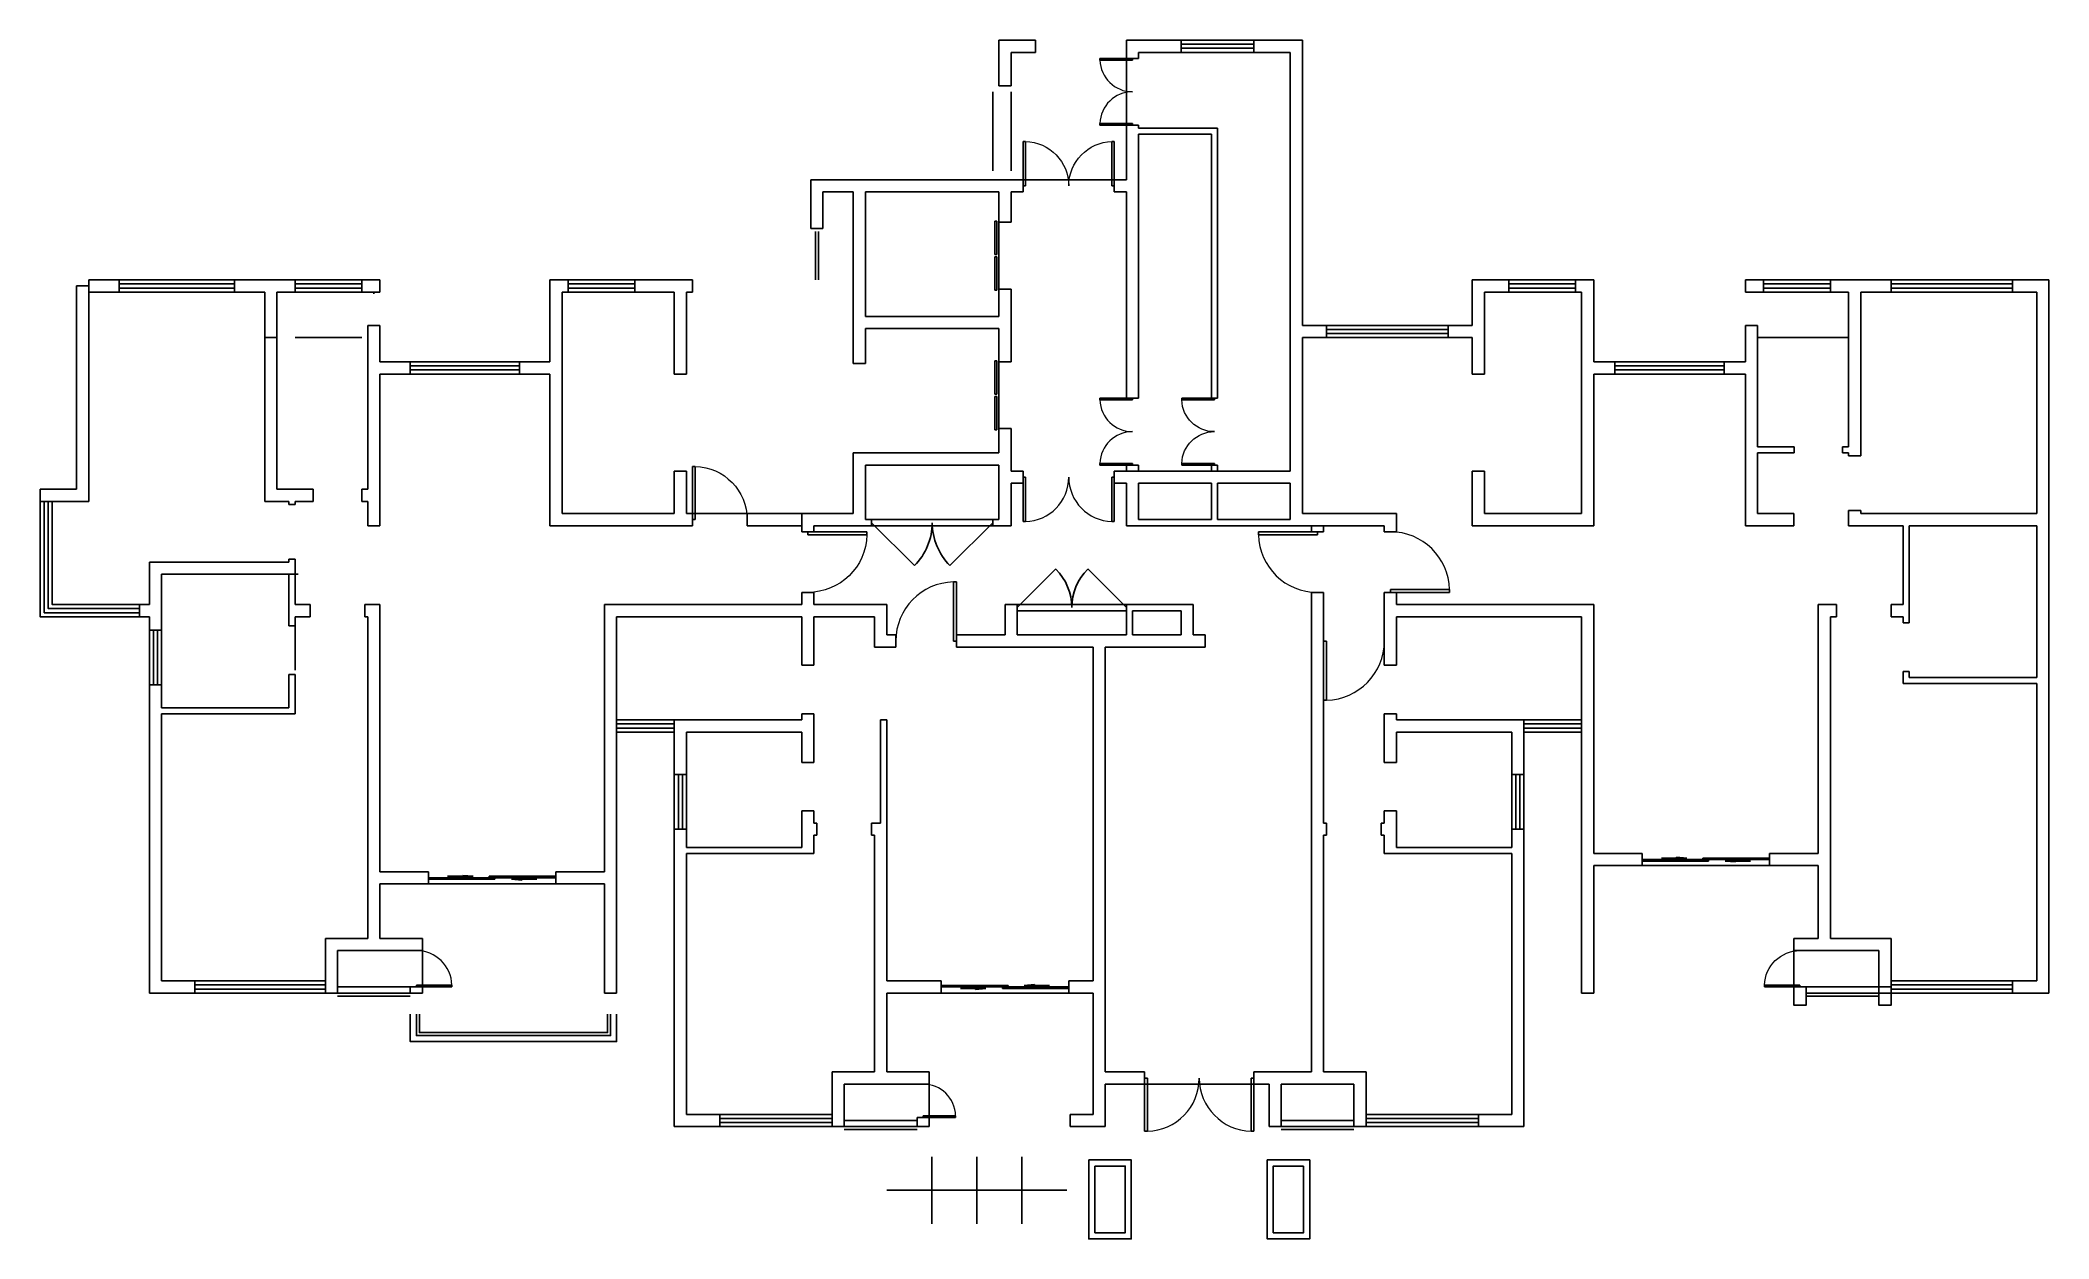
# Model space of a CAD drawing. Header units: millimetres. Extents: x 413 to 33513, y 200 to 19950.
import ezdxf

# ---------------------------------------------------------------- set-up
doc = ezdxf.new("R2010")
doc.units = ezdxf.units.MM
doc.linetypes.add('DASH', pattern=[0.35, 0.25, -0.1])
doc.layers.add('WALL', color=2, linetype='Continuous')
doc.layers.add('WINDOW', color=4, linetype='Continuous')

# ---------------------------------------------------------------- blocks, each defined once
blk = doc.blocks.new('$TCHSYS$WIN2D')
for p, q in [((-0.5, 0.5), (0.5, 0.5)), ((-0.5, 0.5), (-0.5, -0.5)), ((0.5, 0.5), (0.5, -0.5)), ((0.5, 0.167), (-0.5, 0.167)), ((0.5, -0.167), (-0.5, -0.167)), ((-0.5, -0.5), (0.5, -0.5))]:
    blk.add_line(p, q)
blk = doc.blocks.new('$DorLib2D$00000131')
at = {"color": 0, "linetype": 'Continuous'}
for p, q in [((0.15, 0.125), (0.232, 0.197)), ((0.232, 0.197), (0.232, 0.125)), ((-0.5, 0.125), (-0.5, 0)), ((0.019, 0.125), (-0.5, 0.125)), ((-0.5, 0), (0.019, 0)), ((-0.024, 0), (0.5, 0)), ((-0.024, -0.125), (-0.024, 0)), ((0.019, 0), (0.019, 0.125)), ((0.35, 0.125), (0.15, 0.125)), ((0.5, 0), (0.5, -0.125)), ((-0.35, -0.125), (-0.15, -0.125)), ((-0.232, -0.197), (-0.232, -0.125)), ((-0.15, -0.125), (-0.232, -0.197)), ((0.5, -0.125), (-0.024, -0.125))]:
    blk.add_line(p, q, dxfattribs=at)
blk = doc.blocks.new('$TCHSYS$LDOR22D')
for p, q in [((-0.517, 0.833), (-0.017, 0.833)), ((-0.517, 0.833), (-0.517, 0.667)), ((-0.517, 0.667), (-0.017, 0.667)), ((-0.017, 0.833), (-0.017, 0.667)), ((0.017, 0.833), (0.017, 0.667)), ((0.017, 0.833), (0.517, 0.833)), ((0.017, 0.667), (0.517, 0.667)), ((0.517, 0.833), (0.517, 0.667)), ((-0.5, 0.5), (0.5, 0.5))]:
    blk.add_line(p, q)
blk = doc.blocks.new('$DorLib2D$00000002')
for p, q in [((-0.5, 0), (-0.5, 0.4875)), ((-0.475, 0.4875), (-0.5, 0.4875)), ((-0.475, 0), (-0.475, 0.4875)), ((0.475, 0), (0.475, 0.4875)), ((0.475, 0.4875), (0.5, 0.4875)), ((0.5, 0), (0.5, 0.4875)), ((-0.5, 0), (-0.475, 0)), ((0.5, 0), (0.475, 0))]:
    blk.add_line(p, q)
at = {"lineweight": 13}
for centre, start, end in [((-0.4875, 0), 0, 88.53072), ((0.4875, 0), 91.46928, 180)]:
    blk.add_arc(centre, 0.4875, start, end, dxfattribs=at)
blk = doc.blocks.new('$DorLib2D$00000116')
at = {"color": 0}
for p, q in [((-0.5, 0), (-0.146, 0.354)), ((0.5, 0), (0.146, 0.354))]:
    blk.add_line(p, q, dxfattribs=at)
for centre, start, end in [((-0.5, 0), 0, 45), ((0.5, 0), 135, 180)]:
    blk.add_arc(centre, 0.5, start, end, dxfattribs=at)
blk = doc.blocks.new('$DorLib2D$00000001')
for p, q in [((0.45, 0.975), (0.5, 0.975)), ((0.45, 0), (0.45, 0.975)), ((0.5, 0), (0.5, 0.975)), ((0.5, 0), (0.45, 0))]:
    blk.add_line(p, q)
at = {"lineweight": 13}
blk.add_arc((0.475, 0), 0.975, 91.4693, 180, dxfattribs=at)

msp = doc.modelspace()

# ---------------------------------------------------------------- linework, layer by layer
at = {"layer": 'WALL'}
for p, q in [((16213, 19200), (16213, 19950)), ((16813, 19950), (16213, 19950)), ((16813, 19750), (16813, 19950)), ((19213, 19950), (18313, 19950)), ((18313, 19950), (18313, 19650)), ((19213, 19750), (19213, 19950)), ((21213, 19950), (20413, 19950)), ((20413, 19950), (20413, 19750)), ((21213, 19950), (21213, 15250)), ((16413, 19200), (16413, 19750)), ((16813, 19750), (16413, 19750)), ((18313, 19650), (18513, 19650)), ((18513, 19750), (19213, 19750)), ((18513, 19650), (18513, 19750)), ((20413, 19750), (21013, 19750)), ((21013, 19750), (21013, 15150)), ((16213, 19200), (16413, 19200)), ((18513, 18550), (18313, 18550)), ((18313, 18550), (18313, 18400)), ((18513, 18500), (18513, 18550)), ((18313, 17650), (18313, 18400)), ((18513, 18500), (19813, 18500)), ((18513, 17550), (18513, 18400)), ((18513, 18400), (19713, 18400)), ((19713, 18400), (19713, 14050)), ((19813, 14050), (19813, 18500)), ((13113, 17650), (13113, 16850)), ((13113, 17650), (13913, 17650)), ((13913, 17650), (16313, 17650)), ((16313, 17650), (16614, 17650)), ((16614, 17650), (16614, 17450)), ((18114, 17650), (18313, 17650)), ((18114, 17650), (18114, 17450)), ((18513, 14050), (18513, 17550)), ((13313, 17450), (13313, 16850)), ((13313, 17450), (13813, 17450)), ((13813, 15300), (13813, 17450)), ((14013, 17450), (16213, 17450)), ((14013, 15400), (14013, 17450)), ((16213, 17450), (16213, 16950)), ((16413, 16950), (16413, 17450)), ((16413, 17450), (16614, 17450)), ((18114, 17450), (18313, 17450)), ((18313, 17450), (18313, 14050)), ((16213, 16950), (16413, 16950)), ((13313, 16850), (13113, 16850)), ((1013, 12550), (1013, 15903)), ((1013, 15903), (1213, 15903)), ((1713, 16000), (1213, 16000)), ((1213, 16000), (1213, 15800)), ((1213, 12350), (1213, 15903)), ((1713, 15800), (1713, 16000)), ((4113, 16000), (3613, 16000)), ((3613, 16000), (3613, 15800)), ((4613, 16000), (4113, 16000)), ((4613, 15800), (4613, 16000)), ((6013, 16000), (5713, 16000)), ((5713, 16000), (5713, 15800)), ((6013, 15800), (6013, 16000)), ((8813, 14650), (8813, 16000)), ((9113, 16000), (8813, 16000)), ((9113, 15800), (9113, 16000)), ((10863, 16000), (10213, 16000)), ((10213, 16000), (10213, 15800)), ((10863, 16000), (11163, 16000)), ((11163, 16000), (11163, 15800)), ((24613, 16000), (24013, 16000)), ((24013, 15250), (24013, 16000)), ((24613, 15800), (24613, 16000)), ((26013, 16000), (25713, 16000)), ((25713, 16000), (25713, 15800)), ((26013, 16000), (26013, 14650)), ((28513, 16000), (28513, 15800)), ((28813, 16000), (28513, 16000)), ((28813, 15800), (28813, 16000)), ((30313, 16000), (29913, 16000)), ((29913, 16000), (29913, 15800)), ((30913, 16000), (30313, 16000)), ((30913, 15800), (30913, 16000)), ((33513, 16000), (32913, 16000)), ((32913, 16000), (32913, 15800)), ((33513, 16000), (33513, 12050)), ((1213, 15800), (1713, 15800)), ((3613, 15800), (4113, 15800)), ((4113, 15050), (4113, 15800)), ((4313, 15800), (4613, 15800)), ((4313, 15050), (4313, 15800)), ((5713, 15800), (5813, 15800)), ((5813, 15800), (6013, 15800)), ((9013, 14550), (9013, 15800)), ((9013, 15800), (9113, 15800)), ((10213, 15800), (10863, 15800)), ((10863, 15050), (10863, 15800)), ((11063, 15050), (11063, 15800)), ((11063, 15800), (11163, 15800)), ((16413, 15850), (16213, 15850)), ((16213, 15850), (16213, 15400)), ((16413, 15300), (16413, 15850)), ((24213, 15800), (24613, 15800)), ((24213, 15150), (24213, 15800)), ((25713, 15800), (25813, 15800)), ((25813, 15800), (25813, 14548)), ((28513, 15800), (28713, 15800)), ((28713, 15800), (28813, 15800)), ((29913, 15800), (30213, 15800)), ((30213, 13250), (30213, 15800)), ((30413, 15800), (30913, 15800)), ((30413, 13200), (30413, 15800)), ((32913, 15800), (33313, 15800)), ((33313, 15800), (33313, 12150)), ((6013, 15250), (5813, 15250)), ((5813, 15250), (5813, 14550)), ((6013, 14650), (6013, 15250)), ((13813, 14625), (13813, 15300)), ((14013, 15400), (16213, 15400)), ((16413, 14650), (16413, 15300)), ((21613, 15250), (21213, 15250)), ((21613, 15050), (21613, 15250)), ((24013, 15250), (23613, 15250)), ((23613, 15250), (23613, 15050)), ((28713, 15250), (28513, 15250)), ((28513, 15250), (28513, 14650)), ((28713, 14548), (28713, 15250)), ((4113, 12550), (4113, 15050)), ((4113, 15050), (4313, 15050)), ((4113, 15050), (4313, 15050)), ((4313, 12550), (4313, 15050)), ((10863, 15050), (10863, 14450)), ((11063, 14450), (11063, 15050)), ((14013, 15200), (16213, 15200)), ((14013, 14625), (14013, 15200)), ((16213, 15200), (16213, 14650)), ((21013, 15150), (21013, 12850)), ((21213, 15050), (21613, 15050)), ((21213, 15050), (21213, 12750)), ((23613, 15050), (24013, 15050)), ((24013, 15050), (24013, 14450)), ((24213, 14450), (24213, 15150)), ((6513, 14650), (6013, 14650)), ((6513, 14450), (6513, 14650)), ((8813, 14650), (8313, 14650)), ((8313, 14650), (8313, 14450)), ((13813, 14625), (14013, 14625)), ((16213, 14650), (16413, 14650)), ((26363, 14650), (26013, 14650)), ((26363, 14450), (26363, 14650)), ((28513, 14650), (28163, 14650)), ((28163, 14650), (28163, 14450)), ((5813, 14550), (5813, 12550)), ((6013, 14450), (6013, 12450)), ((6013, 14450), (6513, 14450)), ((8313, 14450), (8813, 14450)), ((8813, 11950), (8813, 14450)), ((9013, 12150), (9013, 14550)), ((10863, 14450), (11063, 14450)), ((24013, 14450), (24213, 14450)), ((25813, 14548), (25813, 12150)), ((26013, 14450), (26363, 14450)), ((26013, 14450), (26013, 11950)), ((28163, 14450), (28513, 14450)), ((28513, 13200), (28513, 14450)), ((28713, 13250), (28713, 14548)), ((18313, 14050), (18513, 14050)), ((19713, 14050), (19813, 14050)), ((16413, 13550), (16213, 13550)), ((16213, 13550), (16213, 13150)), ((16413, 13050), (16413, 13550)), ((29315, 13250), (28713, 13250)), ((29315, 13150), (29315, 13250)), ((30213, 13250), (30115, 13250)), ((30115, 13250), (30115, 13150)), ((13813, 13150), (16213, 13150)), ((13813, 13150), (13813, 12150)), ((14013, 12950), (16213, 12950)), ((14013, 12950), (14013, 12050)), ((16213, 12950), (16213, 12750)), ((16413, 13050), (16413, 12850)), ((18513, 12950), (18313, 12950)), ((18313, 12950), (18313, 12850)), ((18513, 12850), (18513, 12950)), ((19813, 12950), (19713, 12950)), ((19713, 12950), (19713, 12850)), ((19813, 12850), (19813, 12950)), ((28513, 13200), (28513, 13200)), ((28513, 13200), (28513, 13200)), ((28513, 13100), (28513, 13200)), ((28513, 12050), (28513, 13100)), ((28513, 13100), (28513, 13100)), ((28713, 13150), (29315, 13150)), ((28713, 12150), (28713, 13150)), ((28713, 13150), (28713, 13150)), ((30115, 13150), (30213, 13150)), ((30213, 13150), (30213, 13100)), ((30213, 13100), (30413, 13100)), ((30413, 13100), (30413, 13200)), ((11063, 12850), (10863, 12850)), ((10863, 12850), (10863, 12150)), ((11063, 12150), (11063, 12850)), ((16213, 12750), (16213, 12050)), ((16613, 12850), (16413, 12850)), ((16413, 12650), (16613, 12650)), ((16413, 12650), (16413, 11950)), ((16613, 12650), (16613, 12850)), ((18413, 12850), (18113, 12850)), ((18113, 12850), (18113, 12650)), ((18113, 12650), (18313, 12650)), ((18313, 12850), (18513, 12850)), ((18313, 11950), (18313, 12650)), ((18413, 12850), (19713, 12850)), ((18513, 12050), (18513, 12650)), ((18513, 12650), (19713, 12650)), ((19713, 12850), (19813, 12850)), ((19713, 12850), (21013, 12850)), ((19713, 12650), (19713, 12050)), ((19813, 12650), (19813, 12050)), ((19813, 12650), (21013, 12650)), ((21013, 12650), (21013, 12050)), ((21213, 12750), (21213, 12150)), ((24213, 12850), (24013, 12850)), ((24013, 12850), (24013, 11950)), ((24213, 12150), (24213, 12850)), ((413, 12550), (413, 12350)), ((1013, 12550), (413, 12550)), ((413, 12350), (613, 12350)), ((1213, 12350), (613, 12350)), ((4113, 12550), (4113, 12550)), ((4113, 12550), (4113, 12350)), ((4113, 12350), (4213, 12350)), ((4213, 12350), (4513, 12350)), ((4313, 12550), (4513, 12550)), ((4913, 12550), (4513, 12550)), ((4513, 12350), (4513, 12300)), ((4513, 12300), (4613, 12300)), ((4613, 12300), (4613, 12350)), ((4613, 12350), (4913, 12350)), ((4913, 12350), (4913, 12550)), ((5813, 12550), (5713, 12550)), ((5713, 12550), (5713, 12350)), ((5713, 12350), (5813, 12350)), ((5813, 12350), (5813, 11950)), ((6013, 12450), (6013, 11950)), ((6013, 11950), (5813, 11950)), ((8813, 11950), (10863, 11950)), ((9013, 12150), (10863, 12150)), ((10863, 11950), (11163, 11950)), ((11163, 12150), (11063, 12150)), ((11163, 11950), (11163, 12150)), ((13063, 12150), (12063, 12150)), ((12063, 12150), (12063, 11950)), ((12063, 11950), (12963, 11950)), ((12963, 11950), (12963, 12150)), ((12963, 11950), (12963, 11850)), ((13063, 12150), (13813, 12150)), ((13163, 11850), (13163, 11950)), ((13163, 11950), (13913, 11950)), ((13913, 11950), (14113, 11950)), ((14113, 12050), (14013, 12050)), ((14113, 11950), (14113, 12050)), ((16213, 12050), (16113, 12050)), ((16113, 12050), (16113, 11950)), ((16113, 11950), (16413, 11950)), ((18313, 11950), (19713, 11950)), ((18513, 12050), (19713, 12050)), ((19713, 11950), (21113, 11950)), ((19813, 12050), (21013, 12050)), ((21113, 11950), (22563, 11950)), ((21213, 12150), (22763, 12150)), ((21363, 11950), (21363, 11850)), ((21563, 11950), (21363, 11950)), ((21563, 11850), (21563, 11950)), ((22563, 11950), (22563, 11850)), ((22763, 11850), (22763, 12150)), ((26013, 11950), (24013, 11950)), ((25813, 12150), (24213, 12150)), ((28513, 11950), (28513, 12050)), ((28513, 11950), (28713, 11950)), ((29313, 12150), (28713, 12150)), ((29313, 11950), (28713, 11950)), ((28713, 11950), (28713, 11950)), ((29313, 11950), (29313, 12150)), ((30413, 12200), (30213, 12200)), ((30213, 12200), (30213, 12150)), ((30213, 12150), (30213, 12150)), ((30213, 11950), (30213, 12150)), ((30313, 11950), (30213, 11950)), ((31113, 11950), (30313, 11950)), ((30413, 12150), (30413, 12200)), ((31113, 12150), (30413, 12150)), ((33313, 12150), (31113, 12150)), ((31113, 10650), (31113, 11950)), ((33313, 11950), (31213, 11950)), ((31213, 10550), (31213, 11950)), ((33313, 11950), (33313, 9450)), ((33513, 12050), (33513, 9351)), ((12963, 11850), (13163, 11850)), ((21363, 11850), (21563, 11850)), ((22563, 11850), (22763, 11850)), ((2213, 11350), (2213, 10650)), ((2213, 11350), (4513, 11350)), ((4613, 11400), (4513, 11400)), ((4513, 11400), (4513, 11350)), ((4613, 11150), (4613, 11400)), ((2413, 11150), (2413, 10550)), ((2413, 11150), (4613, 11150)), ((4513, 11150), (4513, 10550)), ((4613, 11150), (4513, 11150)), ((4613, 11150), (4613, 10650)), ((2213, 10650), (2050, 10650)), ((2050, 10650), (2050, 10450)), ((4863, 10650), (4613, 10650)), ((4863, 10450), (4863, 10650)), ((5813, 10650), (5763, 10650)), ((5763, 10650), (5763, 10450)), ((5813, 10650), (5813, 10650)), ((6013, 10650), (5813, 10650)), ((6013, 10650), (6013, 10550)), ((9713, 10550), (9713, 10650)), ((9713, 10650), (9913, 10650)), ((9913, 10650), (12963, 10650)), ((9913, 10650), (9913, 10650)), ((13163, 10850), (12963, 10850)), ((12963, 10850), (12963, 10650)), ((13163, 10650), (13163, 10850)), ((13163, 10650), (14363, 10650)), ((14363, 10150), (14363, 10650)), ((16313, 10150), (16313, 10650)), ((16513, 10650), (16313, 10650)), ((16513, 10550), (16513, 10650)), ((18413, 10650), (18313, 10650)), ((18313, 10650), (18313, 10550)), ((18413, 10650), (18613, 10650)), ((19413, 10650), (18613, 10650)), ((19413, 10150), (19413, 10650)), ((21563, 10850), (21363, 10850)), ((21363, 10850), (21363, 10050)), ((21563, 10150), (21563, 10850)), ((22763, 10850), (22563, 10850)), ((22563, 10850), (22563, 10550)), ((22763, 10650), (22763, 10850)), ((22763, 10650), (25813, 10650)), ((25813, 10650), (25813, 10650)), ((26013, 10650), (25813, 10650)), ((26013, 10650), (26013, 10550)), ((29713, 10550), (29713, 10650)), ((29713, 10650), (29913, 10650)), ((30013, 10650), (29913, 10650)), ((29913, 10650), (29913, 10650)), ((30013, 10450), (30013, 10650)), ((31113, 10650), (30913, 10650)), ((30913, 10650), (30913, 10450)), ((2050, 10450), (2213, 10450)), ((2213, 10450), (2213, 10230)), ((2413, 10230), (2413, 10550)), ((4513, 10550), (4513, 10300)), ((4513, 10300), (4613, 10300)), ((4613, 10450), (4863, 10450)), ((4613, 10300), (4613, 10450)), ((5763, 10450), (5813, 10450)), ((5813, 10450), (5813, 6150)), ((6013, 10550), (6013, 6250)), ((9713, 8650), (9713, 10550)), ((9913, 10450), (12963, 10450)), ((9913, 8750), (9913, 10450)), ((12963, 10450), (12963, 9650)), ((13163, 9650), (13163, 10450)), ((13163, 10450), (14163, 10450)), ((14163, 10050), (14163, 10450)), ((16513, 10150), (16513, 10550)), ((18313, 10550), (18313, 10150)), ((18413, 10550), (18413, 10150)), ((18413, 10550), (18613, 10550)), ((19213, 10550), (18613, 10550)), ((19213, 10150), (19213, 10550)), ((22563, 10150), (22563, 10550)), ((22763, 10450), (25813, 10450)), ((22763, 10050), (22763, 10450)), ((25813, 10450), (25813, 8750)), ((26013, 10550), (26013, 8650)), ((29713, 6550), (29713, 10550)), ((29913, 6450), (29913, 10450)), ((29913, 10450), (30013, 10450)), ((30913, 10450), (31113, 10450)), ((31113, 10450), (31113, 10350)), ((31113, 10350), (31213, 10350)), ((31213, 10350), (31213, 10550)), ((2213, 10230), (2413, 10230)), ((14163, 9950), (14163, 10050)), ((14163, 9950), (14363, 9950)), ((14513, 10150), (14363, 10150)), ((14363, 9950), (14363, 9950)), ((14363, 9950), (14513, 9950)), ((14513, 9950), (14513, 10150)), ((15813, 10150), (15513, 10150)), ((15513, 10150), (15513, 9950)), ((15513, 9950), (15713, 9950)), ((15713, 9950), (15713, 9950)), ((15713, 9950), (15913, 9950)), ((15813, 10150), (16113, 10150)), ((15913, 9950), (15913, 9950)), ((15913, 9950), (16113, 9950)), ((16107, 10150), (16313, 10150)), ((16107, 9950), (16413, 9950)), ((16413, 9950), (17763, 9950)), ((16513, 10150), (17863, 10150)), ((17763, 4450), (17763, 9950)), ((17863, 10150), (18313, 10150)), ((17963, 4350), (17963, 9950)), ((17963, 9950), (18413, 9950)), ((18413, 10150), (19213, 10150)), ((18413, 9950), (19313, 9950)), ((19313, 9950), (19613, 9950)), ((19413, 10150), (19613, 10150)), ((19613, 10150), (19613, 9950)), ((21363, 6938), (21363, 10050)), ((21563, 10150), (21563, 9950)), ((21563, 7050), (21563, 9950)), ((22563, 10150), (22563, 9950)), ((22563, 9950), (22563, 9650)), ((22763, 9650), (22763, 10050)), ((12963, 9650), (13163, 9650)), ((22563, 9650), (22763, 9650)), ((2413, 9330), (2213, 9330)), ((2213, 9330), (2213, 8900)), ((2413, 8950), (2413, 9330)), ((4613, 9500), (4513, 9500)), ((4513, 9500), (4513, 8950)), ((4613, 8850), (4613, 9500)), ((31213, 9550), (31113, 9550)), ((31113, 9550), (31113, 9350)), ((33313, 9350), (31113, 9350)), ((31213, 9450), (31213, 9550)), ((33313, 9450), (31213, 9450)), ((33313, 9350), (33313, 4450)), ((33513, 9351), (33513, 4250)), ((2413, 8950), (4513, 8950)), ((2213, 8900), (2213, 4250)), ((2413, 8850), (4613, 8850)), ((2413, 8850), (2413, 4450)), ((9713, 6250), (9713, 8650)), ((9913, 8750), (9913, 8550)), ((10963, 8750), (10863, 8750)), ((10863, 8750), (10863, 8550)), ((12963, 8750), (10963, 8750)), ((13163, 8850), (12963, 8850)), ((12963, 8850), (12963, 8750)), ((13163, 8650), (13163, 8850)), ((13163, 8050), (13163, 8650)), ((14263, 8750), (14263, 7050)), ((14363, 8750), (14263, 8750)), ((14363, 8750), (14363, 6950)), ((22763, 8850), (22563, 8850)), ((22563, 8850), (22563, 8650)), ((22563, 8650), (22563, 8050)), ((22763, 8750), (22763, 8850)), ((22763, 8750), (24763, 8750)), ((24863, 8750), (24763, 8750)), ((24863, 8550), (24863, 8750)), ((25813, 8550), (25813, 8750)), ((26013, 8650), (26013, 6550)), ((9913, 6150), (9913, 8550)), ((10863, 8550), (10863, 7850)), ((12963, 8550), (11063, 8550)), ((11063, 7850), (11063, 8550)), ((12963, 8550), (12963, 8050)), ((22763, 8550), (24663, 8550)), ((22763, 8050), (22763, 8550)), ((24663, 8550), (24663, 7850)), ((24863, 7850), (24863, 8550)), ((25813, 8550), (25813, 6450)), ((12963, 8050), (13163, 8050)), ((22563, 8050), (22763, 8050)), ((10863, 7850), (11063, 7850)), ((24663, 7850), (24863, 7850)), ((13163, 7250), (12963, 7250)), ((12963, 7250), (12963, 6950)), ((13163, 7050), (13163, 7250)), ((13213, 7050), (13163, 7050)), ((13213, 6850), (13213, 7050)), ((14263, 7050), (14113, 7050)), ((14113, 7050), (14113, 6850)), ((21613, 7050), (21563, 7050)), ((21613, 6850), (21613, 7050)), ((22563, 7050), (22513, 7050)), ((22513, 7050), (22513, 6850)), ((22763, 7250), (22563, 7250)), ((22563, 7250), (22563, 7050)), ((22763, 6938), (22763, 7250)), ((11063, 6950), (10863, 6950)), ((10863, 6950), (10863, 6650)), ((10863, 2050), (10863, 6650)), ((11063, 6650), (11063, 6950)), ((11063, 6650), (12963, 6650)), ((12963, 6650), (12963, 6950)), ((13163, 6850), (13213, 6850)), ((13163, 6650), (13163, 6850)), ((13163, 6550), (13163, 6650)), ((14113, 6850), (14163, 6850)), ((14163, 6850), (14163, 4350)), ((14363, 6950), (14363, 4450)), ((21363, 6938), (21363, 2950)), ((21563, 6850), (21613, 6850)), ((21563, 6850), (21563, 2950)), ((22513, 6850), (22563, 6850)), ((22563, 6550), (22563, 6850)), ((22763, 6650), (22763, 6938)), ((24663, 6650), (22763, 6650)), ((24863, 6950), (24663, 6950)), ((24663, 6950), (24663, 6650)), ((24863, 6650), (24863, 6950)), ((24863, 2050), (24863, 6650)), ((11063, 6550), (12963, 6550)), ((11063, 2250), (11063, 6550)), ((12963, 6550), (12963, 6550)), ((12963, 6550), (13163, 6550)), ((24663, 6550), (22563, 6550)), ((24663, 2250), (24663, 6550)), ((25813, 6450), (25813, 4250)), ((26813, 6550), (26013, 6550)), ((26013, 6350), (26813, 6350)), ((26013, 6350), (26013, 4250)), ((26813, 6350), (26813, 6550)), ((29713, 6550), (28913, 6550)), ((28913, 6550), (28913, 6350)), ((28913, 6350), (29713, 6350)), ((29713, 5150), (29713, 6350)), ((29913, 5150), (29913, 6450)), ((5813, 6150), (5813, 5150)), ((6813, 6250), (6013, 6250)), ((6013, 6050), (6813, 6050)), ((6013, 6050), (6013, 5150)), ((6813, 6050), (6813, 6250)), ((9713, 6250), (8913, 6250)), ((8913, 6250), (8913, 6050)), ((8913, 6050), (9713, 6050)), ((9713, 4250), (9713, 6050)), ((9913, 4250), (9913, 6150)), ((5113, 5150), (5113, 4450)), ((5813, 5150), (5113, 5150)), ((6713, 5150), (6013, 5150)), ((6713, 4950), (6713, 5150)), ((29313, 5150), (29313, 4950)), ((29713, 5150), (29313, 5150)), ((30913, 5150), (29913, 5150)), ((30913, 4450), (30913, 5150)), ((5313, 4950), (5313, 4250)), ((5913, 4950), (5313, 4950)), ((6513, 4950), (5913, 4950)), ((6513, 4950), (6713, 4950)), ((29313, 4950), (29513, 4950)), ((29813, 4950), (29513, 4950)), ((30713, 4950), (29813, 4950)), ((30713, 4250), (30713, 4950)), ((2963, 4450), (2413, 4450)), ((2963, 4250), (2963, 4450)), ((5113, 4450), (5113, 4250)), ((6713, 4350), (6513, 4350)), ((6513, 4350), (6513, 4250)), ((6713, 4250), (6713, 4350)), ((14163, 4350), (14163, 2950)), ((15263, 4450), (14363, 4450)), ((15263, 4250), (15263, 4450)), ((17763, 4450), (17363, 4450)), ((17363, 4450), (17363, 4250)), ((17963, 2950), (17963, 4350)), ((29313, 4350), (29513, 4350)), ((30913, 4250), (30913, 4450)), ((33313, 4450), (32913, 4450)), ((32913, 4450), (32913, 4250)), ((2213, 4250), (2963, 4250)), ((5113, 4250), (5313, 4250)), ((6513, 4250), (6713, 4250)), ((9713, 4250), (9913, 4250)), ((14363, 4250), (15263, 4250)), ((14363, 4250), (14363, 2950)), ((17363, 4250), (17763, 4250)), ((17763, 2850), (17763, 4250)), ((26013, 4250), (25813, 4250)), ((30713, 4250), (30913, 4250)), ((32913, 4250), (33513, 4250)), ((13463, 2950), (13463, 2250)), ((14163, 2950), (13463, 2950)), ((13663, 2750), (13663, 2050)), ((14263, 2750), (13663, 2750)), ((14863, 2750), (14263, 2750)), ((15063, 2950), (14363, 2950)), ((14863, 2750), (15063, 2750)), ((15063, 2750), (15063, 2950)), ((17763, 2250), (17763, 2850)), ((18613, 2950), (17963, 2950)), ((17963, 2050), (17963, 2750)), ((17963, 2750), (18613, 2750)), ((18613, 2750), (18613, 2950)), ((20763, 2950), (20413, 2950)), ((20413, 2950), (20413, 2750)), ((20413, 2750), (20663, 2750)), ((20663, 2750), (20663, 2050)), ((20763, 2950), (21363, 2950)), ((20863, 2750), (21463, 2750)), ((20863, 2750), (20863, 2050)), ((21463, 2750), (22063, 2750)), ((21563, 2950), (22263, 2950)), ((22063, 2750), (22063, 2050)), ((22263, 2950), (22263, 2250)), ((10863, 2050), (11613, 2050)), ((11613, 2250), (11063, 2250)), ((11613, 2050), (11613, 2250)), ((13463, 2250), (13463, 2050)), ((13463, 2050), (13663, 2050)), ((15063, 2200), (14863, 2200)), ((14863, 2200), (14863, 2050)), ((14863, 2050), (15063, 2050)), ((15063, 2050), (15063, 2200)), ((17763, 2250), (17388, 2250)), ((17388, 2050), (17388, 2250)), ((17963, 2050), (17388, 2050)), ((20863, 2050), (20663, 2050)), ((22063, 2050), (22263, 2050)), ((22263, 2050), (22263, 2250)), ((24663, 2250), (24113, 2250)), ((24113, 2250), (24113, 2050)), ((24113, 2050), (24863, 2050))]:
    msp.add_line(p, q, dxfattribs=at)
for points in [[(4663, 11150), (3913, 11150)], [(29363, 4050), (29513, 4050), (29513, 4200), (29513, 4200), (29513, 4350), (29313, 4350), (29313, 4050), (29363, 4050), (29363, 4050)], [(30763, 4050), (30913, 4050), (30913, 4200), (30913, 4200), (30913, 4350), (30713, 4350), (30713, 4050), (30763, 4050), (30763, 4050)]]:
    msp.add_lwpolyline(points, dxfattribs=at)
at = {"layer": 'WINDOW'}
for p, q in [((18313, 18550), (18313, 19650)), ((16113, 19100), (16113, 17800)), ((16413, 19100), (16413, 17800)), ((18161, 17650), (16464, 17650)), ((13188, 16000), (13188, 16800)), ((13238, 16000), (13238, 16800)), ((4613, 15050), (5713, 15050)), ((28713, 15050), (30213, 15050)), ((11163, 12150), (12063, 12150)), ((14113, 12050), (16113, 12050)), ((14113, 11950), (16113, 11950)), ((16513, 10650), (18313, 10650)), ((4613, 10370), (4613, 9570)), ((16513, 10550), (18313, 10550)), ((28913, 6350), (26813, 6350)), ((8913, 6050), (6813, 6050)), ((6713, 4950), (6713, 4350)), ((29313, 4950), (29313, 4350)), ((5313, 4350), (6513, 4350)), ((29513, 4350), (30713, 4350)), ((5313, 4250), (6513, 4250)), ((5313, 4200), (6513, 4200)), ((17363, 4250), (15263, 4250)), ((29513, 4250), (30713, 4250)), ((29513, 4200), (30713, 4200)), ((15063, 2750), (15063, 2200)), ((18613, 2750), (20413, 2750)), ((14863, 2150), (13663, 2150)), ((14863, 2050), (13663, 2050)), ((14863, 2000), (13663, 2000)), ((20741, 2050), (22063, 2050)), ((20863, 2150), (22063, 2150)), ((20863, 2000), (22063, 2000)), ((15106, 450), (15106, 1550)), ((15849, 450), (15849, 1550)), ((16591, 450), (16591, 1550)), ((14363, 1000), (17333, 1000))]:
    msp.add_line(p, q, dxfattribs=at)
at = {"layer": 'WINDOW', "linetype": 'DASH'}
for p, q in [((6013, 15800), (5813, 15800)), ((5913, 15773), (5913, 15800)), ((28713, 15800), (28513, 15800)), ((5813, 15250), (6013, 15250)), ((28513, 15250), (28713, 15250))]:
    msp.add_line(p, q, dxfattribs=at)
at = {"layer": 'WINDOW'}
for points in [[(2050, 10450), (413, 10450), (413, 12350)], [(2050, 10517), (480, 10517), (480, 12350)], [(2050, 10584), (547, 10584), (547, 12350)], [(2050, 10650), (613, 10650), (613, 12350)], [(9913, 3900), (9913, 3450), (6513, 3450), (6513, 3900)], [(9813, 3900), (9813, 3550), (6613, 3550), (6613, 3900)], [(9763, 3900), (9763, 3600), (6663, 3600), (6663, 3900)]]:
    msp.add_lwpolyline(points, dxfattribs=at)
for points in [[(17693, 1500), (18393, 1500), (18393, 200), (17693, 200)], [(17793, 1400), (18293, 1400), (18293, 300), (17793, 300)], [(21333, 1500), (20633, 1500), (20633, 200), (21333, 200)], [(21233, 1400), (20733, 1400), (20733, 300), (21233, 300)]]:
    msp.add_lwpolyline(points, close=True, dxfattribs=at)

# ---------------------------------------------------------------- block references
for name, p, xscale, yscale, zscale, rotation in [('$TCHSYS$WIN2D', (19813, 19850), -1200, 200, -1200, 359.9999999992773), ('$DorLib2D$00000002', (18413, 19100), 1100, 1100, 1100, 89.9999999991935), ('$TCHSYS$LDOR22D', (16313, 16400), 1100, -200, 1100, 269.999999999145), ('$TCHSYS$WIN2D', (2663, 15900), 1900, -200, 1900, 359.9999999984132), ('$TCHSYS$WIN2D', (5163, 15900), -1100, 200, -1100, 359.9999999984476), ('$TCHSYS$WIN2D', (9663, 15900), -1100, 200, -1100, 359.9999999992905), ('$TCHSYS$WIN2D', (25163, 15900), -1100, 200, -1100, 359.9999999995998), ('$TCHSYS$WIN2D', (29363, 15900), -1100, 200, -1100, 359.9999999992845), ('$TCHSYS$WIN2D', (31913, 15900), -2000, 200, -2000, 359.999999999283), ('$TCHSYS$WIN2D', (22613, 15150), 2000, -200, 2000, 359.9999999995731), ('$TCHSYS$WIN2D', (7413, 14550), -1800, -200, -1800, 359.9999999992773), ('$TCHSYS$LDOR22D', (16313, 14100), 1100, -200, 1100, 269.9999999993694), ('$TCHSYS$WIN2D', (27263, 14550), -1800, 200, -1800, 359.9999999992812), ('$DorLib2D$00000002', (18413, 13500), 1100, 1100, 1100, 89.9999999991935), ('$DorLib2D$00000002', (19763, 13500), -1100, 1100, -1100, 90.00000000058816), ('$DorLib2D$00000001', (11613, 12050), -900, 900, -900, 359.9999999997925), ('$DorLib2D$00000002', (17363, 12750), -1500, -1500, -1500, 359.9999999997554), ('$DorLib2D$00000116', (15113, 12000), -2000, -2000, -2000, 359.9999999995164), ('$DorLib2D$00000001', (13063, 11350), -1000, 1000, -1000, 269.9999999992796), ('$DorLib2D$00000001', (21463, 11350), 1000, 1000, 1000, 90.00000000136735), ('$DorLib2D$00000001', (22663, 11350), -1000, -1000, -1000, 89.99999999927962), ('$DorLib2D$00000001', (15013, 10050), 1000, 1000, 1000, 359.9999999992396), ('$DorLib2D$00000116', (17413, 10600), 1800, 1800, 1800, 359.9999999990402), ('$TCHSYS$WIN2D', (2313, 9780), 900, -200, 900, 269.9999999992737), ('$DorLib2D$00000001', (22063, 10050), 1000, 1000, 1000, 179.9999999992996), ('$TCHSYS$WIN2D', (10388, 8650), 950, 200, 950, 179.9999999959488), ('$TCHSYS$WIN2D', (10963, 7400), -900, 200, -900, 89.99999999925883), ('$TCHSYS$WIN2D', (24763, 7400), -900, 200, -900, 89.9999999992737), ('$DorLib2D$00000131', (27863, 6450), -2100, 200, -2100, 179.9999999992758), ('$DorLib2D$00000131', (7863, 6150), -2100, 200, -2100, 179.999999999279), ('$DorLib2D$00000001', (6613, 4650), 600.000000098953, 600.000000098953, 600.000000098953, 269.9999999992329), ('$DorLib2D$00000001', (29413, 4650), 600.000000098953, -600.000000098953, 600.000000098953, 269.9999999992885), ('$TCHSYS$WIN2D', (4038, 4350), 2150, -200, 2150, 179.9999999992771), ('$DorLib2D$00000131', (16313, 4350), 2100, 200, 2100, 179.9999999993298), ('$TCHSYS$WIN2D', (31913, 4350), 2000, -200, 2000, 179.9999999992729), ('$DorLib2D$00000001', (14963, 2475), 550, 550, 550, 269.9999999993694), ('$DorLib2D$00000002', (19513, 2850), -1800, -1800, -1800, 359.9999999998147), ('$TCHSYS$WIN2D', (12538, 2150), -1850, -200, -1850, 179.9999999992572), ('$TCHSYS$WIN2D', (23188, 2150), -1850, 200, -1850, 359.9999999992753)]:
    msp.add_blockref(name, p, dxfattribs=dict(at, xscale=xscale, yscale=yscale, zscale=zscale, rotation=rotation))
for name, p, xscale, yscale, zscale in [('$DorLib2D$00000002', (17363, 17550), -1500, 1500, -1500), ('$TCHSYS$WIN2D', (25338, 8650), 950, -200, 950)]:
    msp.add_blockref(name, p, dxfattribs=dict(at, xscale=xscale, yscale=yscale, zscale=zscale))

doc.saveas('drawing.dxf')
